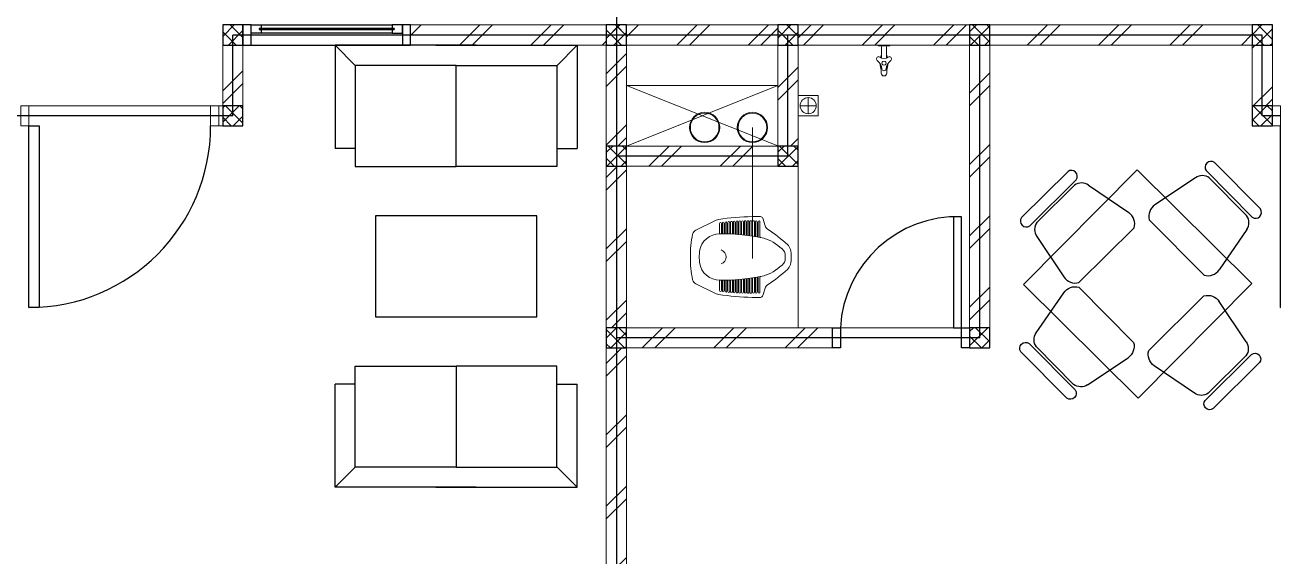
# Model space of a CAD drawing. Header units: millimetres. Extents: x -324 to 75, y -297 to 70.
# Drawn here: x -19.84 to -13.65, y 43.69 to 46.33 of the extents above; entities that cross this region are included whole.
import ezdxf

# ---------------------------------------------------------------- set-up
doc = ezdxf.new("R2010")
doc.units = ezdxf.units.MM
doc.layers.get('defpoints').update_dxf_attribs({"color": 1})
for name, color, linetype, lineweight in [('ars', 11, 'Continuous', 0), ('KOL', 1, 'Continuous', 30), ('KOLOM', 4, 'Continuous', 9), ('lan', 7, 'Continuous', 15), ('SANITAIR', 15, 'Continuous', 9), ('tem', 5, 'Continuous', 20), ('u', 6, 'Continuous', 20)]:
    doc.layers.add(name, color=color, linetype=linetype, lineweight=lineweight)
doc.layers.add('as', color=1, linetype='Continuous', plot=False)
doc.layers.add('FURNITURE', color=68, linetype='Continuous')
doc.layers.add('Kusen', color=30, linetype='Continuous')
doc.styles.add('ATTR', font='romans.shx', dxfattribs={"width": 0.8, "height": 0.56})

# ---------------------------------------------------------------- blocks, each defined once
blk = doc.blocks.new('P-90')
at = {"layer": 'Kusen'}
blk.add_lwpolyline([(374.6908, -21.5979), (374.7408, -21.5979), (374.7408, -22.4979), (374.6908, -22.4979)], close=True, dxfattribs=at)
at = {"layer": 'Kusen', "lineweight": 9}
for points in [[(373.8008, -22.4979), (373.8408, -22.4979), (373.8408, -22.5979), (373.8008, -22.5979)], [(374.7408, -22.4979), (374.7808, -22.4979), (374.7808, -22.5979), (374.7408, -22.5979)]]:
    blk.add_lwpolyline(points, close=True, dxfattribs=at)
at = {"layer": 'Kusen'}
blk.add_arc((374.7408, -22.4979), 0.9, 90, 180, dxfattribs=at)
blk = doc.blocks.new('tamu02')
at = {"linetype": 'Continuous'}
for points in [[(-0.5005, 1.2448), (-0.5998, 1.3453)], [(0.1005, 1.3453), (-0.5985, 1.3453), (-0.5985, 0.8339)], [(-0.0993, 1.3453), (0.5998, 1.3453), (0.5998, 0.8339)], [(0.5005, 1.2448), (0.5998, 1.3453)], [(-0.4993, 0.7444), (0, 0.7444), (0, 1.2448), (-0.4993, 1.2448), (-0.4993, 0.7444)], [(0.5005, 0.7444), (0, 0.7444), (0, 1.2448), (0.5005, 1.2448), (0.5005, 0.7444)], [(-0.4993, 0.8339), (-0.5985, 0.8339)], [(0.5005, 0.8339), (0.5998, 0.8339)], [(-0.4993, -0.2444), (0, -0.2444), (0, -0.7448), (-0.4993, -0.7448), (-0.4993, -0.2444)], [(0.5005, -0.2444), (0, -0.2444), (0, -0.7448), (0.5005, -0.7448), (0.5005, -0.2444)], [(0.1005, -0.8453), (-0.5985, -0.8453), (-0.5985, -0.3339)], [(-0.4993, -0.3339), (-0.5985, -0.3339)], [(-0.0993, -0.8453), (0.5998, -0.8453), (0.5998, -0.3339)], [(0.5005, -0.3339), (0.5998, -0.3339)], [(-0.5005, -0.7448), (-0.5998, -0.8453)], [(0.5005, -0.7448), (0.5998, -0.8453)]]:
    blk.add_lwpolyline(points, dxfattribs=at)
blk.add_lwpolyline([(0.4, 0.5), (0.4, 0), (-0.4, 0), (-0.4, 0.5), (0.4, 0.5)])
blk = doc.blocks.new('T. J2')
at = {"layer": 'Kusen'}
for p, q in [((-0.3692, 0.1), (0.2808, 0.1)), ((-0.4192, 0), (0.3308, 0)), ((0.2808, 0.06), (-0.3692, 0.06))]:
    blk.add_line(p, q, dxfattribs=at)
for points in [[(-0.4592, 0), (-0.4192, 0), (-0.4192, 0.1), (-0.4592, 0.1)], [(0.3308, 0), (0.3708, 0), (0.3708, 0.1), (0.3308, 0.1)]]:
    blk.add_lwpolyline(points, close=True, dxfattribs=at)
for points in [[(-0.3692, 0.0775), (-0.3692, 0.06), (-0.4192, 0.06), (-0.4192, 0.1), (-0.3692, 0.1), (-0.3692, 0.0825), (-0.3792, 0.0825), (-0.3792, 0.0775), (-0.3692, 0.0775)], [(0.2808, 0.0775), (0.2808, 0.06), (0.3308, 0.06), (0.3308, 0.1), (0.2808, 0.1), (0.2808, 0.0825), (0.2908, 0.0825), (0.2908, 0.0775), (0.2808, 0.0775)]]:
    blk.add_lwpolyline(points, dxfattribs=at)
at = {"layer": 'Kusen', "color": 141}
blk.add_lwpolyline([(-0.3792, 0.0775), (0.2908, 0.0775), (0.2908, 0.0825), (-0.3792, 0.0825)], close=True, dxfattribs=at)
blk = doc.blocks.new('K 10.10')
at = {"layer": 'ars'}
h = blk.add_hatch(dxfattribs=at)
h.set_pattern_fill('_USER', color=256, scale=0.05, angle=45, double=1, pattern_type=0)
h.set_pattern_definition([(45, (0, 0), (-0.035355339, 0.035355339), []), (135, (0, 0), (-0.035355339, -0.035355339), [])])
h.paths.add_polyline_path([(1560.5383, 1380.4069), (1560.6383, 1380.4069), (1560.6383, 1380.5069), (1560.5383, 1380.5069)])
at = {"layer": 'KOL'}
blk.add_lwpolyline([(1560.5383, 1380.4069), (1560.6383, 1380.4069), (1560.6383, 1380.5069), (1560.5383, 1380.5069)], close=True, dxfattribs=at)
blk = doc.blocks.new('typikal-1a')
at = {"layer": 'as'}
for p, q in [((0, 5.5), (1.9, 5.5)), ((1.9, 5.1), (1.9, 5.5)), ((1.9, 5.1), (3, 5.1))]:
    blk.add_line(p, q, dxfattribs=at)
at = {"layer": 'lan'}
blk.add_line((2.91, 5.15), (2.01, 5.15), dxfattribs=at)
at = {"layer": 'tem'}
for points in [[(1.02, 5.45), (0.05, 5.45), (0.05, 5.55), (1.02, 5.55)], [(0.05, 2.85), (-0.05, 2.85), (-0.05, 5.45), (0.05, 5.45)], [(1.95, 5.45), (1.85, 5.45), (1.85, 5.15), (1.95, 5.15)], [(1.97, 5.15), (1.95, 5.15), (1.95, 5.05), (1.97, 5.05)]]:
    blk.add_lwpolyline(points, close=True, dxfattribs=at)
at = {"layer": 'FURNITURE'}
blk.add_blockref('tamu02', (0.7934, 4.1047), dxfattribs=at)
at = {"layer": 'KOLOM', "extrusion": (0, 0, -1), "zscale": -1}
for p in [(-1560.5883, -1374.9569), (-1562.4883, -1374.9569), (-1562.4883, -1375.3569)]:
    blk.add_blockref('K 10.10', p, dxfattribs=at)
at = {"layer": 'Kusen', "xscale": -1}
blk.add_blockref('T. J2', (1.3908, 5.45), dxfattribs=at)
at = {"layer": 'Kusen', "xscale": -1, "rotation": 180}
blk.add_blockref('P-90', (-371.8308, -17.4479), dxfattribs=at)
blk = doc.blocks.new('KRAN ATAS')
for p, q in [((-0.0198, 0), (0, 0)), ((-0.0198, -0.0015), (-0.0198, 0)), ((0.0198, 0), (0, 0)), ((0.0198, -0.0015), (0.0198, 0)), ((-0.0193, -0.002), (0, -0.002)), ((-0.0087, -0.006), (-0.0087, -0.0441)), ((0.0193, -0.002), (0, -0.002)), ((0.0087, -0.006), (0.0087, -0.0441))]:
    blk.add_line(p, q)
for centre, radius, start, end in [((-0.0188, -0.0464), 0.00682, 67.5786, 152.7397), ((-0.0193, -0.0015), 0.0005, 180, 270), ((0, -0.0187), 0.0268, 232.9628, 307.0372), ((-0.0127, -0.006), 0.004, 0, 90), ((0.0743, -0.0604), 0.0878, 163.7486, 168.4446), ((-0.0388, -0.0275), 0.03, 343.7486, 0), ((0.0127, -0.006), 0.004, 90, 180), ((0.0388, -0.0275), 0.03, 180, 196.2514), ((-0.0743, -0.0604), 0.0878, 11.5554, 16.2514), ((0.0188, -0.0464), 0.00682, 27.2603, 112.4214), ((0.0193, -0.0015), 0.0005, 270, 0), ((-0.0191, -0.047), 0.00682, 147.2603, 232.4214), ((-0.0514, -0.0871), 0.0447, 7.4918, 50.9581), ((0.0743, -0.0604), 0.0878, 182.0552, 189.0251), ((-0.0892, -0.0965), 0.08, 0.3555, 16.2023), ((-0.0004, -0.0613), 0.0068, 86.5771, 273.4229), ((-0.0003, -0.0804), 0.00682, 187.5786, 272.7397), ((0.0004, -0.0613), 0.0068, 266.5771, 93.4229), ((0.0003, -0.0804), 0.00682, 267.2603, 352.4214), ((0.0514, -0.0871), 0.0447, 129.0419, 172.5082), ((0.0892, -0.0965), 0.08, 163.7977, 179.6445), ((-0.0743, -0.0604), 0.0878, 350.9749, 357.9448), ((0.0191, -0.047), 0.00682, 307.5786, 32.7397), ((-0.0004, -0.0965), 0.0088, 176.8553, 272.6444), ((0.0004, -0.0965), 0.0088, 267.3556, 3.1447)]:
    blk.add_arc(centre, radius, start, end)
blk = doc.blocks.new('AVOOR')
blk.add_lwpolyline([(-21.8185, -71.5914), (-21.9185, -71.5914), (-21.9185, -71.4914), (-21.8185, -71.4914)], close=True)
for points in [[(-21.8685, -71.5014), (-21.8685, -71.5814)], [(-21.9085, -71.5414), (-21.8285, -71.5414)]]:
    blk.add_lwpolyline(points)
blk.add_circle((-21.8685, -71.5414), 0.04)
blk = doc.blocks.new('CL J D')
for p, q in [((0.306, 0.1938), (0.3479, 0.1938)), ((0.0275, 0.1273), (0.1283, 0.1756)), ((0.145, 0.1598), (0.145, 0.1109)), ((0.1539, 0.1598), (0.1539, 0.1111)), ((0.1587, 0.1615), (0.1587, 0.1111)), ((0.1676, 0.1615), (0.1676, 0.1111)), ((0.1723, 0.1631), (0.1723, 0.1111)), ((0.1812, 0.1631), (0.1812, 0.1109)), ((0.186, 0.1645), (0.186, 0.1109)), ((0.1949, 0.1645), (0.1949, 0.1105)), ((0.1996, 0.1657), (0.1996, 0.1105)), ((0.2085, 0.1657), (0.2085, 0.11)), ((0.2133, 0.1667), (0.2133, 0.11)), ((0.2222, 0.1667), (0.2222, 0.1092)), ((0.2269, 0.1676), (0.2269, 0.1092)), ((0.2358, 0.1676), (0.2358, 0.1082)), ((0.2406, 0.1682), (0.2406, 0.1082)), ((0.2495, 0.1682), (0.2495, 0.107)), ((0.2542, 0.1687), (0.2542, 0.107)), ((0.2631, 0.1687), (0.2631, 0.1056)), ((0.2679, 0.169), (0.2679, 0.1056)), ((0.2768, 0.169), (0.2768, 0.104)), ((0.2815, 0.1692), (0.2815, 0.104)), ((0.2904, 0.1692), (0.2904, 0.1022)), ((0.2952, 0.1691), (0.2952, 0.1022)), ((0.3041, 0.1691), (0.3041, 0.1003)), ((0.3088, 0.1689), (0.3088, 0.1003)), ((0.3177, 0.1689), (0.3177, 0.0981)), ((0.3225, 0.1685), (0.3225, 0.0981)), ((0.3314, 0.1685), (0.3314, 0.0957)), ((0.3361, 0.1679), (0.3361, 0.0957)), ((0.345, 0.1679), (0.345, 0.093)), ((0.3709, 0.1476), (0.3594, 0.1853)), ((0.145, -0.1722), (0.145, -0.1234)), ((0.1539, -0.1722), (0.1539, -0.1236)), ((0.1587, -0.174), (0.1587, -0.1236)), ((0.1676, -0.174), (0.1676, -0.1236)), ((0.1723, -0.1756), (0.1723, -0.1236)), ((0.1812, -0.1756), (0.1812, -0.1234)), ((0.186, -0.177), (0.186, -0.1234)), ((0.1949, -0.177), (0.1949, -0.123)), ((0.1996, -0.1782), (0.1996, -0.123)), ((0.2085, -0.1782), (0.2085, -0.1224)), ((0.2133, -0.1792), (0.2133, -0.1224)), ((0.2222, -0.1792), (0.2222, -0.1216)), ((0.2269, -0.18), (0.2269, -0.1216)), ((0.2358, -0.18), (0.2358, -0.1206)), ((0.2406, -0.1807), (0.2406, -0.1206)), ((0.2495, -0.1807), (0.2495, -0.1195)), ((0.2542, -0.1812), (0.2542, -0.1195)), ((0.2631, -0.1812), (0.2631, -0.1181)), ((0.2679, -0.1815), (0.2679, -0.1181)), ((0.2768, -0.1815), (0.2768, -0.1165)), ((0.2815, -0.1816), (0.2815, -0.1165)), ((0.2904, -0.1816), (0.2904, -0.1147)), ((0.2952, -0.1816), (0.2952, -0.1147)), ((0.3041, -0.1816), (0.3041, -0.1127)), ((0.3088, -0.1813), (0.3088, -0.1127)), ((0.3177, -0.1813), (0.3177, -0.1105)), ((0.3225, -0.1809), (0.3225, -0.1105)), ((0.3314, -0.1809), (0.3314, -0.1081)), ((0.3361, -0.1803), (0.3361, -0.1081)), ((0.345, -0.1803), (0.345, -0.1055)), ((0.0275, -0.1398), (0.1283, -0.188)), ((0.3709, -0.16), (0.3594, -0.1977)), ((0.306, -0.2062), (0.3479, -0.2062))]:
    blk.add_line(p, q)
for centre, radius, start, end in [((0.3183, -0.8979), 1.0917, 90.64465, 99.35641), ((0.3479, 0.1818), 0.012, 16.98371, 90), ((0.0403, 0.1006), 0.0297, 115.58841, 167.907), ((0.1462, 0.1381), 0.0415, 97.43664, 115.58841), ((0.1495, 0.1598), 0.00445, 0, 180), ((0.1631, 0.1615), 0.00445, 0, 180), ((0.1768, 0.1631), 0.00445, 0, 180), ((0.1904, 0.1645), 0.00445, 0, 180), ((0.2041, 0.1657), 0.00445, 0, 180), ((0.2177, 0.1667), 0.00445, 0, 180), ((0.2314, 0.1676), 0.00445, 0, 180), ((0.245, 0.1682), 0.00445, 0, 180), ((0.2587, 0.1687), 0.00445, 0, 180), ((0.2723, 0.169), 0.00445, 0, 180), ((0.286, 0.1692), 0.00445, 0, 180), ((0.2996, 0.1691), 0.00445, 0, 180), ((0.3133, 0.1689), 0.00445, 0, 180), ((0.3269, 0.1685), 0.00445, 0, 180), ((0.3406, 0.1679), 0.00445, 0, 180), ((0.3992, 0.1563), 0.0297, 196.98371, 236.58705), ((-0.0629, -0.5443), 0.8096, 47.75416, 56.58705), ((0.5098, 0), 0.5098, 167.907, 180.70014), ((0.1458, 0.0077), 0.1009, 89.36458, 171.9631), ((0.1427, 0.1109), 0.00237, 271.71865, 0), ((0.1639, -0.8282), 0.9369, 77.60377, 91.04193), ((0.1563, 0.1111), 0.00237, 180, 0), ((0.17, 0.1111), 0.00237, 180, 0), ((0.1836, 0.1109), 0.00237, 180, 0), ((0.1973, 0.1105), 0.00237, 180, 0), ((0.2109, 0.11), 0.00237, 180, 0), ((0.2246, 0.1092), 0.00237, 180, 0), ((0.2382, 0.1082), 0.00237, 180, 0), ((0.2519, 0.107), 0.00237, 180, 0), ((0.2655, 0.1056), 0.00237, 180, 0), ((0.2792, 0.104), 0.00237, 180, 0), ((0.2928, 0.1022), 0.00237, 180, 0), ((0.3064, 0.1003), 0.00237, 180, 0), ((0.3201, 0.0981), 0.00237, 180, 0), ((0.3337, 0.0957), 0.00237, 180, 0), ((0.3474, 0.093), 0.00237, 180, 258.7357), ((0.3518, 0.0291), 0.0593, 68.96955, 77.12628), ((0.2831, -0.1497), 0.2509, 43.87855, 68.96955), ((0.1995, 0.0001), 0.1551, 171.9445, 182.3259), ((0.1409, -0.0052), 0.0359, 358.3993, 69.7102), ((0.4511, 0.0118), 0.0178, 9.30537, 43.87855), ((0.3402, -0.0063), 0.1302, 0.0418, 9.30537), ((0.4495, 0.0199), 0.0475, 13.4838, 47.75416), ((0.3402, -0.0063), 0.1598, 0.03404, 13.4838), ((0.5098, -0.0125), 0.5098, 179.29986, 192.093), ((0.1995, -0.0125), 0.1551, 177.6741, 188.0555), ((0.1458, -0.0202), 0.1009, 188.0369, 270.63542), ((0.1409, -0.0072), 0.0359, 290.2898, 1.6007), ((0.2831, 0.1372), 0.2509, 291.03045, 316.12145), ((0.4511, -0.0243), 0.0178, 316.12145, 350.69463), ((0.3402, -0.0061), 0.1302, 350.69463, 359.9582), ((0.4495, -0.0323), 0.0475, 312.24584, 346.5162), ((0.3402, -0.0061), 0.1598, 346.5162, 359.96596), ((0.0403, -0.113), 0.0297, 192.093, 244.41159), ((0.1427, -0.1234), 0.00237, 0, 88.28135), ((0.1639, 0.8157), 0.9369, 268.95807, 282.39623), ((0.1563, -0.1236), 0.00237, 0, 180), ((0.17, -0.1236), 0.00237, 0, 180), ((0.1836, -0.1234), 0.00237, 0, 180), ((0.1973, -0.123), 0.00237, 0, 180), ((0.2109, -0.1224), 0.00237, 0, 180), ((0.2246, -0.1216), 0.00237, 0, 180), ((0.2382, -0.1206), 0.00237, 0, 180), ((0.2519, -0.1195), 0.00237, 0, 180), ((0.2655, -0.1181), 0.00237, 0, 180), ((0.2792, -0.1165), 0.00237, 0, 180), ((0.2928, -0.1147), 0.00237, 0, 180), ((0.3064, -0.1127), 0.00237, 0, 180), ((0.3201, -0.1105), 0.00237, 0, 180), ((0.3337, -0.1081), 0.00237, 0, 180), ((0.3474, -0.1055), 0.00237, 101.2643, 180), ((0.3518, -0.0415), 0.0593, 282.87372, 291.03045), ((-0.0629, 0.5318), 0.8096, 303.41295, 312.24584), ((0.1495, -0.1722), 0.00445, 180, 0), ((0.1631, -0.174), 0.00445, 180, 0), ((0.1768, -0.1756), 0.00445, 180, 0), ((0.1904, -0.177), 0.00445, 180, 0), ((0.2041, -0.1782), 0.00445, 180, 0), ((0.2177, -0.1792), 0.00445, 180, 0), ((0.2314, -0.18), 0.00445, 180, 0), ((0.245, -0.1807), 0.00445, 180, 0), ((0.2587, -0.1812), 0.00445, 180, 0), ((0.2723, -0.1815), 0.00445, 180, 0), ((0.286, -0.1816), 0.00445, 180, 0), ((0.2996, -0.1816), 0.00445, 180, 0), ((0.3133, -0.1813), 0.00445, 180, 0), ((0.3269, -0.1809), 0.00445, 180, 0), ((0.3406, -0.1803), 0.00445, 180, 0), ((0.3992, -0.1687), 0.0297, 123.41295, 163.01629), ((0.1462, -0.1506), 0.0415, 244.41159, 262.56336), ((0.3183, 0.8854), 1.0917, 260.64359, 269.35535), ((0.3479, -0.1942), 0.012, 270, 343.01629)]:
    blk.add_arc(centre, radius, start, end)
blk = doc.blocks.new('P.60')
at = {"layer": 'Kusen'}
for points in [[(1472.8348, 997.5354), (1472.8748, 997.5354), (1472.8748, 997.4354), (1472.8348, 997.4354)], [(1473.4748, 997.5354), (1473.5148, 997.5354), (1473.5148, 997.4354), (1473.4748, 997.4354)], [(1472.8748, 996.8854), (1472.9148, 996.8854), (1472.9148, 997.4354), (1472.8748, 997.4354)]]:
    blk.add_lwpolyline(points, close=True, dxfattribs=at)
blk.add_arc((1472.8948, 997.4658), 0.5808, 268.02661, 356.99428, dxfattribs=at)
blk = doc.blocks.new('Manager Chair')
for p, q in [((6.793595, 0), (-6.793595, 0)), ((6.793595, -2.40006), (-6.793595, -2.40006)), ((-7.308135, -5), (-9.242845, -14.93924)), ((5.764665, -3), (-5.250155, -3)), ((7.82266, -5), (9.757352, -14.93924)), ((-7.822645, -18), (8.337156, -18))]:
    blk.add_line(p, q)
for centre, radius, start, end in [((-6.608415, -1.20003), 1.214231, 98.77222, 261.2278), ((6.608435, -1.20003), 1.214228, 278.7714, 81.22861), ((-4.915795, -5.40289), 2.426032, 97.92188, 170.4409), ((5.430285, -5.40292), 2.42607, 9.559852, 82.07782), ((-6.352795, -15.45813), 2.936262, 169.8216, 239.9611), ((6.867295, -15.45813), 2.936262, 300.0388, 10.17842)]:
    blk.add_arc(centre, radius, start, end)
at = {"style": 'ATTR', "width": 0.8, "flags": 9}
blk.add_attdef('ESTCODE', (0, 0), '', height=0.003816, dxfattribs=at)
blk = doc.blocks.new('mj makan')
blk.add_lwpolyline([(-0.0055, 1.1314), (0.5629, 0.5684), (0, 0), (-0.5684, 0.5629)], close=True)
for p, xscale, yscale, zscale, rotation in [((-0.4923, 1.0685), -0.02383953608250516, 0.02383953608250516, 0.02383953608250516, 44.72219960516194), ((0.4614, 1.0156), -0.02383953608250517, 0.02383953608250517, 0.02383953608250517, 314.7221996051619)]:
    blk.add_blockref('Manager Chair', p, dxfattribs=dict(xscale=xscale, yscale=yscale, zscale=zscale, rotation=rotation))
at = {"extrusion": (0, 0, -1)}
for p, xscale, yscale, zscale, rotation in [((-0.457, 0.1222), -0.02383953608250516, 0.02383953608250516, -0.02383953608250516, 135.277800394838), ((0.4971, 0.0786), -0.0238395360825052, 0.0238395360825052, -0.0238395360825052, 225.2778003948382)]:
    blk.add_blockref('Manager Chair', p, dxfattribs=dict(at, xscale=xscale, yscale=yscale, zscale=zscale, rotation=rotation))
blk = doc.blocks.new('A-2')
at = {"layer": 'ars'}
h = blk.add_hatch(dxfattribs=at)
h.set_pattern_fill('TEMBOK', color=256, scale=0.25)
h.set_pattern_definition([(45, (67.5938, -3.5551), (-0.1767767, 0.1767767), []), (45, (67.6563, -3.5551), (-0.1767767, 0.1767767), [])])
h.paths.add_polyline_path([(35.66, 48.5695), (34.69, 48.5695), (34.69, 48.4695), (35.66, 48.4695)])
h = blk.add_hatch(dxfattribs=at)
h.set_pattern_fill('TEMBOK', color=256, scale=0.25)
h.set_pattern_definition([(45, (78.9238, -3.5551), (-0.1767767, 0.1767767), []), (45, (78.9863, -3.5551), (-0.1767767, 0.1767767), [])])
h.paths.add_polyline_path([(36.51, 48.5695), (35.76, 48.5695), (35.76, 48.4695), (36.51, 48.4695)])
h = blk.add_hatch(dxfattribs=at)
h.set_pattern_fill('TEMBOK', color=256, scale=0.25)
h.set_pattern_definition([(45, (78.0738, -3.5551), (-0.1767767, 0.1767767), []), (45, (78.1363, -3.5551), (-0.1767767, 0.1767767), [])])
h.paths.add_polyline_path([(37.46, 48.5695), (36.61, 48.5695), (36.61, 48.4695), (37.46, 48.4695)])
h = blk.add_hatch(dxfattribs=at)
h.set_pattern_fill('TEMBOK', color=256, scale=0.25)
h.set_pattern_definition([(45, (77.1238, -3.5551), (-0.1767767, 0.1767767), []), (45, (77.1863, -3.5551), (-0.1767767, 0.1767767), [])])
h.paths.add_polyline_path([(38.86, 48.5695), (37.56, 48.5695), (37.56, 48.4695), (38.86, 48.4695)])
h = blk.add_hatch(dxfattribs=at)
h.set_pattern_fill('TEMBOK', color=256, scale=0.25)
h.set_pattern_definition([(45, (67.5438, -7.2551), (-0.1767767, 0.1767767), []), (45, (67.6063, -7.2551), (-0.1767767, 0.1767767), [])])
h.paths.add_polyline_path([(33.76, 48.4695), (33.86, 48.4695), (33.86, 48.1695), (33.76, 48.1695)])
h = blk.add_hatch(dxfattribs=at)
h.set_pattern_fill('TEMBOK', color=256, scale=0.25)
h.set_pattern_definition([(45, (78.0438, -7.0551), (-0.1767767, 0.1767767), []), (45, (78.1063, -7.0551), (-0.1767767, 0.1767767), [])])
h.paths.add_polyline_path([(35.66, 48.4695), (35.76, 48.4695), (35.76, 47.9695), (35.66, 47.9695)])
h = blk.add_hatch(dxfattribs=at)
h.set_pattern_fill('TEMBOK', color=256, scale=0.25)
h.set_pattern_definition([(45, (77.1938, -7.0551), (-0.1767767, 0.1767767), []), (45, (77.2563, -7.0551), (-0.1767767, 0.1767767), [])])
h.paths.add_polyline_path([(36.51, 48.4695), (36.61, 48.4695), (36.61, 47.9695), (36.51, 47.9695)])
h = blk.add_hatch(dxfattribs=at)
h.set_pattern_fill('TEMBOK', color=256, scale=0.25)
h.set_pattern_definition([(45, (76.2438, -6.1551), (-0.1767767, 0.1767767), []), (45, (76.3063, -6.1551), (-0.1767767, 0.1767767), [])])
h.paths.add_polyline_path([(37.46, 48.4695), (37.56, 48.4695), (37.56, 47.0695), (37.46, 47.0695)])
h = blk.add_hatch(dxfattribs=at)
h.set_pattern_fill('TEMBOK', color=256, scale=0.25)
h.set_pattern_definition([(45, (74.8438, -7.2551), (-0.1767767, 0.1767767), []), (45, (74.9063, -7.2551), (-0.1767767, 0.1767767), [])])
h.paths.add_polyline_path([(38.86, 48.4695), (38.96, 48.4695), (38.96, 48.1695), (38.86, 48.1695)])
h = blk.add_hatch(dxfattribs=at)
h.set_pattern_fill('TEMBOK', color=256, scale=0.25)
h.set_pattern_definition([(45, (78.9238, -2.9551), (-0.1767767, 0.1767767), []), (45, (78.9863, -2.9551), (-0.1767767, 0.1767767), [])])
h.paths.add_polyline_path([(36.51, 47.9695), (35.76, 47.9695), (35.76, 47.8695), (36.51, 47.8695)])
h = blk.add_hatch(dxfattribs=at)
h.set_pattern_fill('TEMBOK', color=256, scale=0.25)
h.set_pattern_definition([(45, (78.0438, -6.1551), (-0.1767767, 0.1767767), []), (45, (78.1063, -6.1551), (-0.1767767, 0.1767767), [])])
h.paths.add_polyline_path([(35.66, 47.8695), (35.76, 47.8695), (35.76, 47.0695), (35.66, 47.0695)])
h = blk.add_hatch(dxfattribs=at)
h.set_pattern_fill('TEMBOK', color=256, scale=0.25)
h.set_pattern_definition([(45, (78.9238, -2.0551), (-0.1767767, 0.1767767), []), (45, (78.9863, -2.0551), (-0.1767767, 0.1767767), [])])
h.paths.add_polyline_path([(36.78, 47.0695), (35.76, 47.0695), (35.76, 46.9695), (36.78, 46.9695)])
h = blk.add_hatch(dxfattribs=at)
h.set_pattern_fill('TEMBOK', color=256, scale=0.25)
h.set_pattern_definition([(45, (78.0438, -4.9551), (-0.1767767, 0.1767767), []), (45, (78.1063, -4.9551), (-0.1767767, 0.1767767), [])])
h.paths.add_polyline_path([(35.66, 46.9695), (35.76, 46.9695), (35.76, 45.8695), (35.66, 45.8695)])
for centre, radius in [((36.1475, 48.0617), 0.075), ((36.1475, 48.0617), 0.071), ((36.384, 48.0617), 0.075), ((36.384, 48.0617), 0.071)]:
    blk.add_circle(centre, radius, dxfattribs=at)
at = {"layer": 'as'}
for p, q in [((35.71, 56.1195), (35.71, 43.0195)), ((38.91, 48.5195), (35.71, 48.5195)), ((36.56, 47.9195), (36.56, 48.5195)), ((37.51, 47.0195), (37.51, 48.5195)), ((38.91, 48.1195), (38.91, 48.5195)), ((40.01, 48.1195), (38.91, 48.1195)), ((36.56, 47.9195), (35.71, 47.9195)), ((37.51, 47.0195), (35.71, 47.0195))]:
    blk.add_line(p, q, dxfattribs=at)
at = {"layer": 'lan'}
for p, q in [((36.61, 47.8695), (36.61, 47.0695)), ((36.82, 47.0695), (37.38, 47.0695))]:
    blk.add_line(p, q, dxfattribs=at)
at = {"layer": 'tem'}
for points in [[(35.76, 48.5695), (36.51, 48.5695), (36.51, 48.4695), (35.76, 48.4695)], [(37.46, 48.5695), (36.61, 48.5695), (36.61, 48.4695), (37.46, 48.4695)], [(38.86, 48.5695), (37.56, 48.5695), (37.56, 48.4695), (38.86, 48.4695)], [(36.51, 48.4695), (36.61, 48.4695), (36.61, 47.9695), (36.51, 47.9695)], [(37.46, 48.4695), (37.56, 48.4695), (37.56, 47.0695), (37.46, 47.0695)], [(38.96, 48.4695), (38.86, 48.4695), (38.86, 48.1695), (38.96, 48.1695)], [(36.51, 47.8695), (35.76, 47.8695), (35.76, 47.9695), (36.51, 47.9695)], [(36.78, 46.9695), (35.76, 46.9695), (35.76, 47.0695), (36.78, 47.0695)]]:
    blk.add_lwpolyline(points, close=True, dxfattribs=at)
at = {"layer": 'u'}
for points in [[(35.76, 48.2695), (36.5104, 47.97)], [(35.76, 47.9695), (36.51, 48.2695)], [(35.76, 48.2695), (36.51, 48.2695)], [(36.384, 48.0617), (36.384, 47.4132)]]:
    blk.add_lwpolyline(points, dxfattribs=at)
at = {"layer": 'FURNITURE', "rotation": 180}
blk.add_blockref('mj makan', (38.2895, 47.8515), dxfattribs=at)
at = {"layer": 'KOLOM', "extrusion": (0, 0, -1), "xscale": -1, "zscale": -1}
for p in [(1524.8783, -1331.9373), (1524.0283, -1331.9373), (1523.0783, -1331.9373), (1521.6783, -1331.9373), (1521.6783, -1332.3373), (1524.8783, -1332.5373), (1524.0283, -1332.5373), (1524.8783, -1333.4373), (1523.0783, -1333.4373)]:
    blk.add_blockref('K 10.10', p, dxfattribs=at)
at = {"layer": 'Kusen', "rotation": 180}
for name, p in [('P-90', (413.7408, 25.5717)), ('P.60', (1510.2948, 1044.5049))]:
    blk.add_blockref(name, p, dxfattribs=at)
at = {"layer": 'lan', "xscale": -1}
blk.add_blockref('typikal-1a', (35.71, 43.0195), dxfattribs=at)
at = {"layer": 'SANITAIR', "extrusion": (0, 0, -1), "xscale": 1.450644103627577, "yscale": 1.450644103627577, "zscale": -1.450644103627577, "rotation": 0.03865591531152573}
blk.add_blockref('KRAN ATAS', (-37.036, 48.4695), dxfattribs=at)
at = {"layer": 'SANITAIR', "xscale": -1}
blk.add_blockref('AVOOR', (14.7919, 119.7109), dxfattribs=at)
at = {"layer": 'SANITAIR', "extrusion": (0, 0, -1), "xscale": -1, "zscale": -1}
blk.add_blockref('CL J D', (-36.0765, 47.4263), dxfattribs=at)

msp = doc.modelspace()

# ---------------------------------------------------------------- block references
at = {"layer": 'defpoints'}
msp.add_blockref('A-2', (-52.6163, -2.2441), dxfattribs=at)

doc.saveas('drawing.dxf')
